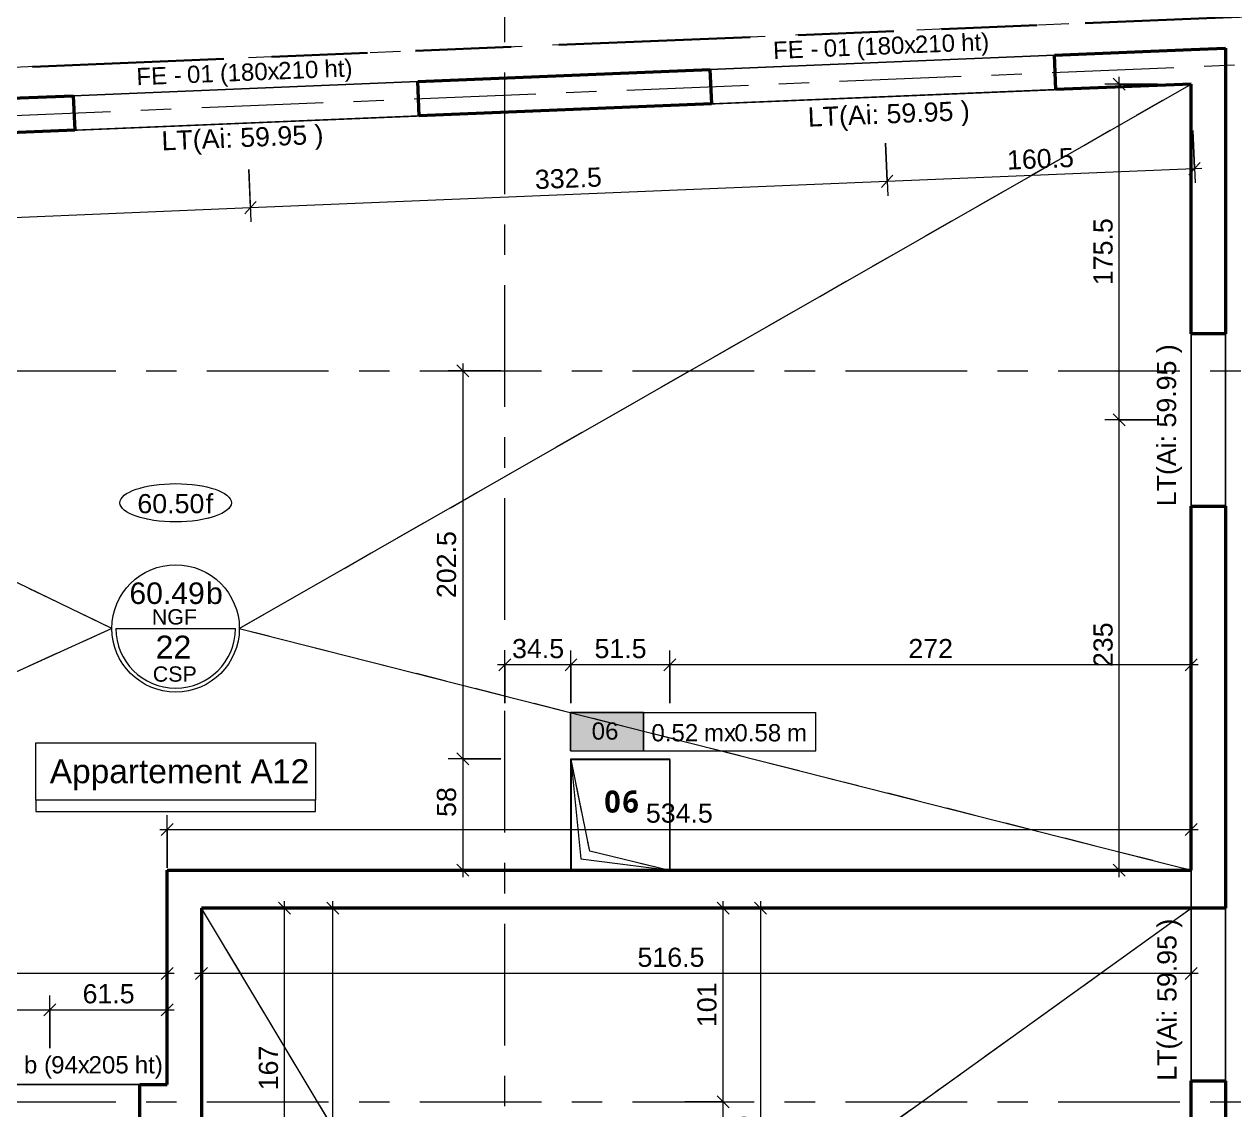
# Model space of a CAD drawing. Header units: metres. Extents: x 399 to 3028, y -427 to 863.
# Drawn here: x 419.37 to 425.69, y -388.79 to -383.12 of the extents above; entities that cross this region are included whole.
import ezdxf

# ---------------------------------------------------------------- set-up
doc = ezdxf.new("R2010")
doc.units = ezdxf.units.M
for name, pattern in [('Double tiret', [2.75, 1, -0.25, 0.5, -0.25, 0.5, -0.25]), ('Ligne de quadrillage', [1.11125, 0.635, -0.15875, 0.15875, -0.15875]), ('Tiret', [0.3175, 0.15875, -0.15875])]:
    doc.linetypes.add(name, pattern=pattern)
for name, color, linetype, lineweight in [('02-Gaines numerotées_Stylo_No__83', 7, 'Continuous', 18), ('A-ANNO-DIMS', 211, 'Continuous', 9), ('A-ANNO-DIMS-50', 211, 'Continuous', 9), ('A-DETL', 90, 'Continuous', 18), ('A-DETL-GENF', 92, 'Continuous', 18), ('A-DOOR-IDEN', 31, 'Continuous', 18), ('A-FLOR', 192, 'Continuous', 18), ('A-GENM', 13, 'Continuous', 18), ('A-GENM-IDEN', 13, 'Continuous', 18), ('A-GLAZ-IDEN', 152, 'Continuous', 18), ('A-WALL', 113, 'Continuous', 18), ('G-ANNO-DIMS', 111, 'Continuous', 9), ('G-ANNO-TEXT', 231, 'Continuous', 9), ('L-SITE', 91, 'Double tiret', 35), ('R_1 - Openings_dwg', 8, 'Continuous', 18), ('S-FLOR-SYMB', 171, 'Continuous', 9), ('S-GRID', 1, 'Continuous', 9)]:
    doc.layers.add(name, color=color, linetype=linetype, lineweight=lineweight)
doc.styles.add('Arial', font='arial.ttf', dxfattribs={"height": 0.1})
doc.styles.add('Arial_10', font='arial.ttf', dxfattribs={"height": 0.12})
doc.styles.add('Arial_11', font='arial.ttf', dxfattribs={"height": 0.125})
doc.styles.add('Arial_6', font='arial.ttf', dxfattribs={"height": 0.09})
doc.styles.add('Arial_8', font='arial.ttf', dxfattribs={"height": 0.0016})
doc.styles.add('Arial_9', font='arial.ttf', dxfattribs={"height": 0.1125})
doc.styles.add('Malgun Gothic Semilight_B', font='', dxfattribs={"height": 0.115})
doc.styles.get('Malgun Gothic Semilight_B').set_extended_font_data('Malgun Gothic Semilight', bold=True)
doc.dimstyles.new('AES-_COTATION_1_50', dxfattribs={"dimscale": 0.3048, "dimtxt": 0.102026, "dimasz": 0.205052, "dimexe": 0.246063, "dimexo": 0.0625, "dimgap": 0.016404, "dimtad": 1, "dimdec": 1, "dimlfac": 100, "dimrnd": 0.5, "dimdsep": 46, "dimtxsty": 'Arial', "dimblk1": 'OBLIQUE', "dimblk2": 'OBLIQUE', "dimsah": 1, "dimcen": 0.09, "dimdle": 0.123031, "dimazin": 0, "dimtfac": 1, "dimtdec": 4, "dimtix": 1, "dimtmove": 0, "dimatfit": 3, "dimfxl": 0.656168, "dimfxlon": 1, "dimtvp": 1, "dimtolj": 1, "dimtzin": 0, "dimarcsym": 2})
doc.dimstyles.new('AES-_COTATION_1_50_1', dxfattribs={"dimscale": 0.3048, "dimtxt": 0.102026, "dimasz": 0.205052, "dimexe": 0.246063, "dimexo": 0.0625, "dimgap": 0.016404, "dimtad": 1, "dimdec": 1, "dimlfac": 100, "dimrnd": 0.5, "dimdsep": 46, "dimtxsty": 'Arial', "dimblk1": 'OBLIQUE', "dimblk2": 'OBLIQUE', "dimsah": 1, "dimcen": 0.09, "dimdle": 0.123031, "dimazin": 0, "dimtfac": 1, "dimtdec": 4, "dimtix": 1, "dimtmove": 2, "dimatfit": 3, "dimfxl": 0.656168, "dimfxlon": 1, "dimtvp": 1, "dimtolj": 1, "dimtzin": 0, "dimarcsym": 2})
doc.dimstyles.new('AES-_COTATION_1_50_2', dxfattribs={"dimscale": 0.3048, "dimtxt": 0.102026, "dimasz": 0.205052, "dimexe": 0.246063, "dimexo": 0.0625, "dimgap": 0.016404, "dimtad": 1, "dimdec": 1, "dimlfac": 100, "dimrnd": 0.5, "dimdsep": 46, "dimtxsty": 'Arial', "dimblk1": 'OBLIQUE', "dimblk2": 'OBLIQUE', "dimsah": 1, "dimcen": 0.09, "dimdle": 0.123031, "dimazin": 0, "dimtfac": 1, "dimtdec": 4, "dimtix": 1, "dimtmove": 0, "dimatfit": 3, "dimfxl": 0.656168, "dimfxlon": 1, "dimtvp": 1, "dimtolj": 1, "dimtzin": 0, "dimarcsym": 2})
doc.dimstyles.new('AES-_COTATION_1_50_3', dxfattribs={"dimscale": 0.3048, "dimtxt": 0.102026, "dimasz": 0.205052, "dimexe": 0.246063, "dimexo": 0.0625, "dimgap": 0.016404, "dimtad": 1, "dimdec": 1, "dimlfac": 100, "dimrnd": 0.5, "dimdsep": 46, "dimtxsty": 'Arial', "dimblk1": 'OBLIQUE', "dimblk2": 'OBLIQUE', "dimsah": 1, "dimcen": 0.09, "dimdle": 0.123031, "dimazin": 0, "dimtfac": 1, "dimtdec": 4, "dimtix": 1, "dimtmove": 0, "dimatfit": 3, "dimfxl": 0.656168, "dimfxlon": 1, "dimtvp": 1, "dimtolj": 1, "dimtzin": 0, "dimarcsym": 2})

# ---------------------------------------------------------------- blocks, each defined once
blk = doc.blocks.new('VAU_Réservation_Rectangulaire1 - VAU_Réservation_Rectangulaire-1301286-AES_EXE_BET_TZ_R_1_COF_0100-Plan coffrage PH R_1 Diffusion')
at = {"layer": 'A-DETL-GENF'}
for p, q in [((-0.2579, 0.2899), (-0.2579, -0.2899)), ((-0.2579, 0.2899), (0.2579, 0.2899)), ((0.2579, 0.2899), (-0.2579, 0.2899)), ((-0.2579, 0.2899), (-0.2579, -0.2899)), ((-0.2063, 0.2319), (0.2579, 0.2899)), ((0.2579, 0.2899), (0.2579, -0.2899)), ((-0.2579, -0.2899), (-0.2063, 0.2319)), ((-0.2579, -0.2899), (0.2579, -0.2899))]:
    blk.add_line(p, q, dxfattribs=at)
blk = doc.blocks.new('Family - ___-883270-AES_EXE_BET_TZ_R_1_COF_0100-Plan coffrage PH R_1 Diffusion')
at = {"layer": 'A-DETL', "linetype": 'Tiret'}
blk.add_line((506.4718, -331.0937), (441.0484, -340.5755), dxfattribs=at)
at = {"layer": 'L-SITE'}
blk.add_line((506.4718, -331.0937), (441.0484, -340.5755), dxfattribs=at)
blk = doc.blocks.new('R_1 - Openings_dwg-817627-AES_EXE_BET_TZ_R_1_COF_0100-Plan coffrage PH R_1 Diffusion')
at = {"layer": '02-Gaines numerotées_Stylo_No__83', "flags": 128}
for points in [[(708.7851, -261.1664), (709.2888, -261.0615), (709.4071, -261.6293), (708.9034, -261.7342)], [(709.4064, -261.6295), (708.977, -261.6147), (708.7844, -261.1665), (708.9027, -261.7344)]]:
    blk.add_lwpolyline(points, close=True, dxfattribs=at)
at = {"layer": 'A-DETL', "linetype": 'Tiret', "flags": 128}
for points in [[(708.7851, -261.1664), (709.2888, -261.0615), (709.4071, -261.6293), (708.9034, -261.7342)], [(709.4064, -261.6295), (708.977, -261.6147), (708.7844, -261.1665), (708.9027, -261.7344)]]:
    blk.add_lwpolyline(points, close=True, dxfattribs=at)
at = {"layer": '02-Gaines numerotées_Stylo_No__83', "char_height": 0.115, "width": 0.104512, "attachment_point": 1, "rotation": 11.76477, "line_spacing_factor": 1.113779, "style": 'Malgun Gothic Semilight_B'}
for s, insert in [('\\fMalgun Gothic Semilight|b1|i0|c178|p34|;0', (708.9871, -261.2901)), ('\\fMalgun Gothic Semilight|b1|i0|c178|p34|;6', (709.0799, -261.2708))]:
    blk.add_mtext(s, dxfattribs=dict(at, insert=insert))
at = {"layer": 'A-DETL', "color": 7, "linetype": 'Tiret', "char_height": 0.115, "width": 0.104512, "attachment_point": 1, "rotation": 11.76477, "line_spacing_factor": 1.113779, "style": 'Malgun Gothic Semilight_B'}
for s, insert in [('\\fMalgun Gothic Semilight|b1|i0|c178|p34|;0', (708.9871, -261.2901)), ('\\fMalgun Gothic Semilight|b1|i0|c178|p34|;6', (709.0799, -261.2708))]:
    blk.add_mtext(s, dxfattribs=dict(at, insert=insert))
blk = doc.blocks.new('AES-Etiquette Dalle CSP brut vide - Dalle bidirectionnelle-1770828-AES_EXE_BET_TZ_R_1_COF_0100-Plan coffrage PH R_1 Diffusion')
at = {"layer": 'S-FLOR-SYMB'}
blk.add_line((-0.00624, 0), (0.00624, 0), dxfattribs=at)
blk.add_circle((0, 0), 0.00665, dxfattribs=at)
blk.add_arc((0, 0), 0.00624, 180, 360, dxfattribs=at)
at = {"layer": 'S-FLOR-SYMB', "char_height": 0.0016, "attachment_point": 1, "style": 'Arial_8'}
for s, insert, width in [('NGF', (-0.00249, 0.00201), 0.0058523), ('CSP', (-0.00239, -0.00396), 0.005692)]:
    blk.add_mtext(s, dxfattribs=dict(at, insert=insert, width=width))
blk = doc.blocks.new('DIMBLOCK10-AES_EXE_BET_TZ_R_1_COF_0100-Plan coffrage PH R_1 Diffusion')
at = {"layer": 'A-ANNO-DIMS-50', "transparency": 16777216}
for p, q in [((420.5439, -383.876), (420.5553, -384.1507)), ((420.5522, -384.0758), (420.5439, -383.876)), ((417.6038, -383.9973), (417.6152, -384.2721)), ((417.6121, -384.1972), (417.6038, -383.9973)), ((420.5522, -384.0758), (420.5821, -384.0433)), ((417.6121, -384.1972), (420.5522, -384.0758)), ((420.5522, -384.0758), (420.5223, -384.1083)), ((417.6121, -384.1972), (417.642, -384.1646)), ((417.6121, -384.1972), (417.5821, -384.2297))]:
    blk.add_line(p, q, dxfattribs=at)
at = {"layer": 'A-ANNO-DIMS-50', "color": 0, "transparency": 16777216, "insert": (418.9033, -384.0089), "char_height": 0.1, "width": 0.416266, "attachment_point": 1, "rotation": 2.36405, "line_spacing_factor": 0.941778, "style": 'Arial'}
blk.add_mtext('294.5', dxfattribs=at)
blk = doc.blocks.new('_Oblique')
at = {"color": 0, "linetype": 'ByBlock', "lineweight": -2}
blk.add_line((-0.5, -0.5), (0.5, 0.5), dxfattribs=at)
blk = doc.blocks.new('DIMBLOCK11-AES_EXE_BET_TZ_R_1_COF_0100-Plan coffrage PH R_1 Diffusion')
at = {"layer": 'A-ANNO-DIMS-50', "transparency": 16777216}
for p, q in [((423.8683, -383.7387), (423.8797, -384.0135)), ((423.8766, -383.9385), (423.8683, -383.7387)), ((420.5439, -383.876), (420.5553, -384.1507)), ((420.5522, -384.0758), (420.5439, -383.876)), ((423.8766, -383.9385), (423.9065, -383.906)), ((420.5522, -384.0758), (423.8766, -383.9385)), ((423.8766, -383.9385), (423.8466, -383.9711)), ((420.5522, -384.0758), (420.5821, -384.0433)), ((420.5522, -384.0758), (420.5223, -384.1083))]:
    blk.add_line(p, q, dxfattribs=at)
at = {"layer": 'A-ANNO-DIMS-50', "color": 0, "transparency": 16777216, "insert": (422.0355, -383.8796), "char_height": 0.1, "width": 0.416266, "attachment_point": 1, "rotation": 2.36405, "line_spacing_factor": 0.941778, "style": 'Arial'}
blk.add_mtext('332.5', dxfattribs=at)
blk = doc.blocks.new('DIMBLOCK12-AES_EXE_BET_TZ_R_1_COF_0100-Plan coffrage PH R_1 Diffusion')
at = {"layer": 'A-ANNO-DIMS-50', "transparency": 16777216}
for p, q in [((425.4737, -383.6724), (425.485, -383.9472)), ((425.4819, -383.8723), (425.4737, -383.6724)), ((423.8683, -383.7387), (423.8797, -384.0135)), ((423.8766, -383.9385), (423.8683, -383.7387)), ((425.4819, -383.8723), (425.5119, -383.8398)), ((423.8766, -383.9385), (425.5194, -383.8707)), ((423.8766, -383.9385), (423.9065, -383.906)), ((425.4819, -383.8723), (425.452, -383.9048)), ((423.8766, -383.9385), (423.8466, -383.9711))]:
    blk.add_line(p, q, dxfattribs=at)
at = {"layer": 'A-ANNO-DIMS-50', "color": 0, "transparency": 16777216, "insert": (424.5004, -383.7778), "char_height": 0.1, "width": 0.416266, "attachment_point": 1, "rotation": 2.36405, "line_spacing_factor": 0.941778, "style": 'Arial'}
blk.add_mtext('160.5', dxfattribs=at)
blk = doc.blocks.new('DIMBLOCK13-AES_EXE_BET_TZ_R_1_COF_0100-Plan coffrage PH R_1 Diffusion')
at = {"layer": 'A-ANNO-DIMS-50', "transparency": 16777216}
for p, q in [((425.2889, -385.1845), (425.0139, -385.1845)), ((425.0889, -385.1845), (425.0576, -385.1532)), ((425.0889, -387.5721), (425.0889, -385.1845)), ((425.0889, -385.1845), (425.1201, -385.2157)), ((425.0889, -385.1845), (425.2889, -385.1845)), ((425.0889, -387.5346), (425.0577, -387.5034)), ((424.8889, -387.5346), (425.1639, -387.5346)), ((425.0889, -387.5346), (424.8889, -387.5346)), ((425.0889, -387.5346), (425.1202, -387.5659))]:
    blk.add_line(p, q, dxfattribs=at)
at = {"layer": 'A-ANNO-DIMS-50', "color": 0, "transparency": 16777216, "insert": (424.9541, -386.4749), "char_height": 0.1, "width": 0.276883, "attachment_point": 1, "rotation": 90, "line_spacing_factor": 0.941778, "style": 'Arial'}
blk.add_mtext('235', dxfattribs=at)
blk = doc.blocks.new('DIMBLOCK14-AES_EXE_BET_TZ_R_1_COF_0100-Plan coffrage PH R_1 Diffusion')
at = {"layer": 'A-ANNO-DIMS-50', "transparency": 16777216}
for p, q in [((425.0888, -383.4305), (425.0576, -383.3993)), ((425.0889, -385.1845), (425.0888, -383.393)), ((425.2888, -383.4305), (425.0138, -383.4305)), ((425.0888, -383.4305), (425.1201, -383.4617)), ((425.0888, -383.4305), (425.2888, -383.4305)), ((425.2889, -385.1845), (425.0139, -385.1845)), ((425.0889, -385.1845), (425.0576, -385.1532)), ((425.0889, -385.1845), (425.1201, -385.2157)), ((425.0889, -385.1845), (425.2889, -385.1845))]:
    blk.add_line(p, q, dxfattribs=at)
at = {"layer": 'A-ANNO-DIMS-50', "color": 0, "transparency": 16777216, "insert": (424.954, -384.4809), "char_height": 0.1, "width": 0.416266, "attachment_point": 1, "rotation": 90, "line_spacing_factor": 0.941778, "style": 'Arial'}
blk.add_mtext('175.5', dxfattribs=at)
blk = doc.blocks.new('DIMBLOCK15-AES_EXE_BET_TZ_R_1_COF_0100-Plan coffrage PH R_1 Diffusion')
at = {"layer": 'A-ANNO-DIMS-50', "transparency": 16777216}
for p, q in [((423.215, -387.7346), (423.1837, -387.7034)), ((423.215, -387.6971), (423.215, -390.1731)), ((423.415, -387.7346), (423.14, -387.7346)), ((423.215, -387.7346), (423.2462, -387.7659)), ((423.215, -387.7346), (423.415, -387.7346)), ((423.215, -390.1356), (423.1838, -390.1043)), ((423.415, -390.1356), (423.14, -390.1356)), ((423.215, -390.1356), (423.2463, -390.1668)), ((423.215, -390.1356), (423.415, -390.1356))]:
    blk.add_line(p, q, dxfattribs=at)
at = {"layer": 'A-ANNO-DIMS-50', "color": 0, "transparency": 16777216, "insert": (423.0802, -389.0505), "char_height": 0.1, "width": 0.276883, "attachment_point": 1, "rotation": 90, "line_spacing_factor": 0.941778, "style": 'Arial'}
blk.add_mtext('240', dxfattribs=at)
blk = doc.blocks.new('DIMBLOCK16-AES_EXE_BET_TZ_R_1_COF_0100-Plan coffrage PH R_1 Diffusion')
at = {"layer": 'A-ANNO-DIMS-50', "transparency": 16777216}
for p, q in [((415.0648, -388.0656), (415.0648, -388.3406)), ((415.0648, -388.2656), (415.0648, -388.0656)), ((419.5043, -388.4655), (419.5043, -388.1905)), ((415.0273, -388.2656), (419.5043, -388.2655)), ((415.0648, -388.2656), (415.0335, -388.2968)), ((415.0648, -388.2656), (415.096, -388.2343)), ((419.5043, -388.2655), (419.4731, -388.2967)), ((419.5043, -388.2655), (419.5356, -388.2342)), ((419.5043, -388.2655), (419.5043, -388.4655))]:
    blk.add_line(p, q, dxfattribs=at)
at = {"layer": 'A-ANNO-DIMS-50', "color": 0, "transparency": 16777216, "insert": (417.1692, -388.1307), "char_height": 0.1, "width": 0.276883, "attachment_point": 1, "rotation": 0.00085, "line_spacing_factor": 0.941778, "style": 'Arial'}
blk.add_mtext('444', dxfattribs=at)
blk = doc.blocks.new('DIMBLOCK17-AES_EXE_BET_TZ_R_1_COF_0100-Plan coffrage PH R_1 Diffusion')
at = {"layer": 'A-ANNO-DIMS-50', "transparency": 16777216}
for p, q in [((420.1174, -388.0655), (420.1174, -388.3405)), ((420.1174, -388.2655), (420.1174, -388.0655)), ((419.5043, -388.4655), (419.5043, -388.1905)), ((419.5043, -388.2655), (419.4731, -388.2967)), ((419.5043, -388.2655), (419.5356, -388.2342)), ((419.5043, -388.2655), (420.1549, -388.2655)), ((419.5043, -388.2655), (419.5043, -388.4655)), ((420.1174, -388.2655), (420.0861, -388.2967)), ((420.1174, -388.2655), (420.1486, -388.2342))]:
    blk.add_line(p, q, dxfattribs=at)
at = {"layer": 'A-ANNO-DIMS-50', "color": 0, "transparency": 16777216, "insert": (419.6759, -388.1307), "char_height": 0.1, "width": 0.323972, "attachment_point": 1, "rotation": 0.00085, "line_spacing_factor": 0.941778, "style": 'Arial'}
blk.add_mtext('61.5', dxfattribs=at)
blk = doc.blocks.new('DIMBLOCK19-AES_EXE_BET_TZ_R_1_COF_0100-Plan coffrage PH R_1 Diffusion')
at = {"layer": 'A-ANNO-DIMS-50', "transparency": 16777216}
for p, q in [((420.7309, -387.7347), (420.6997, -387.7034)), ((420.7309, -389.4046), (420.7309, -387.6972)), ((420.5309, -387.7347), (420.8059, -387.7347)), ((420.7309, -387.7347), (420.5309, -387.7347)), ((420.7309, -387.7347), (420.7622, -387.7659)), ((420.5309, -389.4046), (420.8059, -389.4046)), ((420.7309, -389.4046), (420.5309, -389.4046)), ((420.7309, -389.4046), (420.6997, -389.3734)), ((420.7309, -389.4046), (420.7622, -389.4359))]:
    blk.add_line(p, q, dxfattribs=at)
at = {"layer": 'A-ANNO-DIMS-50', "color": 0, "transparency": 16777216, "insert": (420.5961, -388.685), "char_height": 0.1, "width": 0.276883, "attachment_point": 1, "rotation": 90, "line_spacing_factor": 0.941778, "style": 'Arial'}
blk.add_mtext('167', dxfattribs=at)
blk = doc.blocks.new('ETQ_SOL_Rectangulaire - RSV_Rect_HZ-1265007-AES_EXE_BET_TZ_R_1_COF_0100-Plan coffrage PH R_1 Diffusion')
at = {"layer": 'A-GENM-IDEN', "lineweight": 9}
blk.add_hatch(color=256, dxfattribs=at).paths.add_polyline_path([(0, -0.002), (-0.00765, -0.002), (-0.00765, 0.002), (0, 0.002)])
at = {"layer": 'A-GENM-IDEN'}
for p, q in [((-0.00765, -0.002), (-0.00765, 0.002)), ((-0.00765, 0.002), (0.01798, 0.002)), ((0, 0.002), (-0.00765, 0.002)), ((-0.00765, 0.002), (-0.00765, -0.002)), ((0, 0.002), (0, -0.002)), ((0, -0.002), (0, 0.002)), ((0.01798, -0.002), (0.01798, 0.002)), ((-0.00765, -0.002), (0.01798, -0.002)), ((-0.00765, -0.002), (0, -0.002))]:
    blk.add_line(p, q, dxfattribs=at)
blk = doc.blocks.new('DIMBLOCK615-AES_EXE_BET_TZ_R_1_COF_0100-Plan coffrage PH R_1 Diffusion')
at = {"layer": 'A-ANNO-DIMS-50', "transparency": 16777216}
for p, q in [((423.0206, -388.7446), (422.9894, -388.7133)), ((422.8206, -388.7446), (423.0956, -388.7446)), ((423.0206, -388.7446), (422.8206, -388.7446)), ((423.0206, -389.5239), (423.0206, -388.7446)), ((423.0206, -388.7446), (423.0519, -388.7758)), ((422.8206, -389.4864), (423.0956, -389.4864)), ((423.0206, -389.4864), (422.8206, -389.4864)), ((423.0206, -389.4864), (422.9894, -389.4552)), ((423.0206, -389.4864), (423.0519, -389.5177))]:
    blk.add_line(p, q, dxfattribs=at)
at = {"layer": 'A-ANNO-DIMS-50', "color": 0, "transparency": 16777216, "insert": (422.8858, -389.1924), "char_height": 0.1, "width": 0.184588, "attachment_point": 1, "rotation": 90, "line_spacing_factor": 0.941778, "style": 'Arial'}
blk.add_mtext('74', dxfattribs=at)
blk = doc.blocks.new('DIMBLOCK616-AES_EXE_BET_TZ_R_1_COF_0100-Plan coffrage PH R_1 Diffusion')
at = {"layer": 'A-ANNO-DIMS-50', "transparency": 16777216}
for p, q in [((423.0206, -387.7346), (422.9894, -387.7034)), ((423.0206, -388.7446), (423.0206, -387.6971)), ((422.8206, -387.7346), (423.0956, -387.7346)), ((423.0206, -387.7346), (422.8206, -387.7346)), ((423.0206, -387.7346), (423.0519, -387.7659)), ((423.0206, -388.7446), (422.9894, -388.7133)), ((422.8206, -388.7446), (423.0956, -388.7446)), ((423.0206, -388.7446), (422.8206, -388.7446)), ((423.0206, -388.7446), (423.0519, -388.7758))]:
    blk.add_line(p, q, dxfattribs=at)
at = {"layer": 'A-ANNO-DIMS-50', "color": 0, "transparency": 16777216, "insert": (422.8858, -388.355), "char_height": 0.1, "width": 0.276883, "attachment_point": 1, "rotation": 90, "line_spacing_factor": 0.941778, "style": 'Arial'}
blk.add_mtext('101', dxfattribs=at)
blk = doc.blocks.new('DIMBLOCK630-AES_EXE_BET_TZ_R_1_COF_0100-Plan coffrage PH R_1 Diffusion')
at = {"layer": 'A-ANNO-DIMS-50', "transparency": 16777216}
for p, q in [((420.2974, -388.2751), (420.2974, -388.0001)), ((425.4638, -388.2751), (425.4638, -388.0001)), ((425.5013, -388.0751), (420.2599, -388.0751)), ((420.2974, -388.0751), (420.2661, -388.1064)), ((420.2974, -388.0751), (420.3286, -388.0439)), ((420.2974, -388.0751), (420.2974, -388.2751)), ((425.4638, -388.0751), (425.4326, -388.1064)), ((425.4638, -388.0751), (425.4951, -388.0439)), ((425.4638, -388.0751), (425.4638, -388.2751))]:
    blk.add_line(p, q, dxfattribs=at)
at = {"layer": 'A-ANNO-DIMS-50', "color": 0, "transparency": 16777216, "insert": (422.5733, -387.9402), "char_height": 0.1, "width": 0.416266, "attachment_point": 1, "line_spacing_factor": 0.941778, "style": 'Arial'}
blk.add_mtext('516.5', dxfattribs=at)
blk = doc.blocks.new('DIMBLOCK631-AES_EXE_BET_TZ_R_1_COF_0100-Plan coffrage PH R_1 Diffusion')
at = {"layer": 'A-ANNO-DIMS-50', "transparency": 16777216}
for p, q in [((420.982, -387.7347), (420.9508, -387.7034)), ((420.982, -390.3551), (420.982, -387.6972)), ((420.782, -387.7347), (421.057, -387.7347)), ((420.982, -387.7347), (420.782, -387.7347)), ((420.982, -387.7347), (421.0133, -387.7659)), ((420.982, -390.3176), (420.9508, -390.2863)), ((420.782, -390.3176), (421.057, -390.3176)), ((420.982, -390.3176), (420.782, -390.3176)), ((420.982, -390.3176), (421.0133, -390.3488))]:
    blk.add_line(p, q, dxfattribs=at)
at = {"layer": 'A-ANNO-DIMS-50', "color": 0, "transparency": 16777216, "insert": (420.8472, -389.1996), "char_height": 0.1, "width": 0.416266, "attachment_point": 1, "rotation": 90, "line_spacing_factor": 0.941778, "style": 'Arial'}
blk.add_mtext('258.5', dxfattribs=at)
blk = doc.blocks.new('DIMBLOCK675-AES_EXE_BET_TZ_R_1_COF_0100-Plan coffrage PH R_1 Diffusion')
at = {"layer": 'A-ANNO-DIMS-50', "transparency": 16777216}
for p, q in [((414.86, -388.2751), (414.86, -388.0001)), ((420.1174, -388.275), (420.1174, -388)), ((420.1549, -388.075), (414.8225, -388.0751)), ((414.86, -388.0751), (414.8288, -388.1063)), ((414.86, -388.0751), (414.8913, -388.0438)), ((414.86, -388.0751), (414.86, -388.2751)), ((420.1174, -388.075), (420.0861, -388.1063)), ((420.1174, -388.075), (420.1486, -388.0438)), ((420.1174, -388.075), (420.1174, -388.275))]:
    blk.add_line(p, q, dxfattribs=at)
at = {"layer": 'A-ANNO-DIMS-50', "color": 0, "transparency": 16777216, "insert": (417.3153, -387.9402), "char_height": 0.1, "width": 0.416266, "attachment_point": 1, "rotation": 0.00085, "line_spacing_factor": 0.941778, "style": 'Arial'}
blk.add_mtext('525.5', dxfattribs=at)
blk = doc.blocks.new('DIMBLOCK682-AES_EXE_BET_TZ_R_1_COF_0100-Plan coffrage PH R_1 Diffusion')
at = {"layer": 'A-ANNO-DIMS-50', "transparency": 16777216}
for p, q in [((422.7419, -386.6632), (422.7419, -386.3882)), ((425.4638, -386.6632), (425.4638, -386.3882)), ((422.7419, -386.4632), (422.7732, -386.432)), ((425.4638, -386.4632), (425.4951, -386.432)), ((422.7419, -386.4632), (422.7107, -386.4945)), ((425.5013, -386.4632), (422.7419, -386.4632)), ((422.7419, -386.4632), (422.7419, -386.6632)), ((425.4638, -386.4632), (425.4326, -386.4945)), ((425.4638, -386.4632), (425.4638, -386.6632))]:
    blk.add_line(p, q, dxfattribs=at)
at = {"layer": 'A-ANNO-DIMS-50', "color": 0, "transparency": 16777216, "insert": (423.9875, -386.3284), "char_height": 0.1, "width": 0.276883, "attachment_point": 1, "line_spacing_factor": 0.941778, "style": 'Arial'}
blk.add_mtext('272', dxfattribs=at)
blk = doc.blocks.new('DIMBLOCK683-AES_EXE_BET_TZ_R_1_COF_0100-Plan coffrage PH R_1 Diffusion')
at = {"layer": 'A-ANNO-DIMS-50', "transparency": 16777216}
for p, q in [((422.2261, -386.6632), (422.2261, -386.3882)), ((422.7419, -386.6632), (422.7419, -386.3882)), ((422.2261, -386.4632), (422.2574, -386.432)), ((422.7419, -386.4632), (422.7732, -386.432)), ((422.2261, -386.4632), (422.1949, -386.4945)), ((422.7419, -386.4632), (422.2261, -386.4632)), ((422.2261, -386.4632), (422.2261, -386.6632)), ((422.7419, -386.4632), (422.7107, -386.4945)), ((422.7419, -386.4632), (422.7419, -386.6632))]:
    blk.add_line(p, q, dxfattribs=at)
at = {"layer": 'A-ANNO-DIMS-50', "color": 0, "transparency": 16777216, "insert": (422.349, -386.3284), "char_height": 0.1, "width": 0.323972, "attachment_point": 1, "line_spacing_factor": 0.941778, "style": 'Arial'}
blk.add_mtext('51.5', dxfattribs=at)
blk = doc.blocks.new('DIMBLOCK684-AES_EXE_BET_TZ_R_1_COF_0100-Plan coffrage PH R_1 Diffusion')
at = {"layer": 'A-ANNO-DIMS-50', "transparency": 16777216}
for p, q in [((421.8806, -386.6632), (421.8806, -386.3882)), ((422.2261, -386.6632), (422.2261, -386.3882)), ((421.8806, -386.4632), (421.9118, -386.432)), ((422.2261, -386.4632), (422.2574, -386.432)), ((422.2261, -386.4632), (421.8431, -386.4632)), ((421.8806, -386.4632), (421.8493, -386.4945)), ((421.8806, -386.4632), (421.8806, -386.6632)), ((422.2261, -386.4632), (422.1949, -386.4945)), ((422.2261, -386.4632), (422.2261, -386.6632))]:
    blk.add_line(p, q, dxfattribs=at)
at = {"layer": 'A-ANNO-DIMS-50', "color": 0, "transparency": 16777216, "insert": (421.9183, -386.3284), "char_height": 0.1, "width": 0.323972, "attachment_point": 1, "line_spacing_factor": 0.941778, "style": 'Arial'}
blk.add_mtext('34.5', dxfattribs=at)
blk = doc.blocks.new('DIMBLOCK685-AES_EXE_BET_TZ_R_1_COF_0100-Plan coffrage PH R_1 Diffusion')
at = {"layer": 'A-ANNO-DIMS-50', "transparency": 16777216}
for p, q in [((425.4638, -387.1223), (425.4638, -387.3973)), ((425.4638, -387.3223), (425.4638, -387.1223)), ((420.1174, -387.5224), (420.1174, -387.2474)), ((420.0799, -387.3224), (425.5013, -387.3223)), ((420.1174, -387.3224), (420.0861, -387.3536)), ((420.1174, -387.3224), (420.1486, -387.2911)), ((420.1174, -387.3224), (420.1174, -387.5224)), ((425.4638, -387.3223), (425.4326, -387.3536)), ((425.4638, -387.3223), (425.4951, -387.2911))]:
    blk.add_line(p, q, dxfattribs=at)
at = {"layer": 'A-ANNO-DIMS-50', "color": 0, "transparency": 16777216, "insert": (422.6171, -387.1875), "char_height": 0.1, "width": 0.416266, "attachment_point": 1, "rotation": 0.00085, "line_spacing_factor": 0.941778, "style": 'Arial'}
blk.add_mtext('534.5', dxfattribs=at)
blk = doc.blocks.new('DIMBLOCK686-AES_EXE_BET_TZ_R_1_COF_0100-Plan coffrage PH R_1 Diffusion')
at = {"layer": 'A-ANNO-DIMS-50', "transparency": 16777216}
for p, q in [((421.8606, -384.928), (421.5856, -384.928)), ((421.6606, -384.928), (421.6294, -384.8967)), ((421.6606, -384.8905), (421.6606, -386.9548)), ((421.6606, -384.928), (421.6919, -384.9592)), ((421.6606, -384.928), (421.8606, -384.928)), ((421.8606, -386.9548), (421.5856, -386.9548)), ((421.6606, -386.9548), (421.6294, -386.9236)), ((421.6606, -386.9548), (421.6919, -386.9861)), ((421.6606, -386.9548), (421.8606, -386.9548))]:
    blk.add_line(p, q, dxfattribs=at)
at = {"layer": 'A-ANNO-DIMS-50', "color": 0, "transparency": 16777216, "insert": (421.5258, -386.1148), "char_height": 0.1, "width": 0.416266, "attachment_point": 1, "rotation": 90, "line_spacing_factor": 0.941778, "style": 'Arial'}
blk.add_mtext('202.5', dxfattribs=at)
blk = doc.blocks.new('DIMBLOCK687-AES_EXE_BET_TZ_R_1_COF_0100-Plan coffrage PH R_1 Diffusion')
at = {"layer": 'A-ANNO-DIMS-50', "transparency": 16777216}
for p, q in [((421.8606, -386.9548), (421.5856, -386.9548)), ((421.6606, -386.9548), (421.6294, -386.9236)), ((421.6606, -386.9548), (421.6606, -387.5722)), ((421.6606, -386.9548), (421.6919, -386.9861)), ((421.6606, -386.9548), (421.8606, -386.9548)), ((421.6606, -387.5347), (421.6294, -387.5034)), ((421.8606, -387.5347), (421.5856, -387.5347)), ((421.6606, -387.5347), (421.6919, -387.5659)), ((421.6606, -387.5347), (421.8606, -387.5347))]:
    blk.add_line(p, q, dxfattribs=at)
at = {"layer": 'A-ANNO-DIMS-50', "color": 0, "transparency": 16777216, "insert": (421.5258, -387.2573), "char_height": 0.1, "width": 0.184588, "attachment_point": 1, "rotation": 90, "line_spacing_factor": 0.941778, "style": 'Arial'}
blk.add_mtext('58', dxfattribs=at)

msp = doc.modelspace()

# ---------------------------------------------------------------- linework, layer by layer
at = {"layer": 'A-DETL', "color": 51}
for p, q in [((420.4939, -386.2733), (425.4637, -383.4305)), ((419.828, -386.2733), (414.8634, -383.8681)), ((419.828, -386.2733), (415.0648, -388.442)), ((420.4939, -386.2733), (425.4638, -387.5346)), ((421.6498, -389.9896), (420.2973, -387.7346)), ((422.3253, -389.9896), (425.4636, -387.7347))]:
    msp.add_line(p, q, dxfattribs=at)
at = {"layer": 'A-DETL', "linetype": 'Tiret'}
for p, q in [((420.4939, -386.2733), (425.4637, -383.4305)), ((419.828, -386.2733), (414.8634, -383.8681)), ((419.828, -386.2733), (414.8601, -388.5352)), ((420.4939, -386.2733), (425.4638, -387.5346)), ((421.6498, -389.9896), (420.2973, -387.7346)), ((422.3253, -389.9896), (425.4636, -387.7347))]:
    msp.add_line(p, q, dxfattribs=at)
at = {"layer": 'A-DETL'}
for p, q in [((419.4319, -386.8697), (420.8919, -386.8697)), ((419.4319, -387.1697), (419.4319, -386.8697)), ((420.8919, -386.8697), (420.8919, -387.1697)), ((420.8919, -387.1697), (419.4319, -387.1697)), ((419.4319, -387.1697), (419.4319, -387.2297)), ((420.8919, -387.1697), (419.4319, -387.1697)), ((420.8919, -387.2297), (420.8919, -387.1697)), ((419.4319, -387.2297), (420.8919, -387.2297))]:
    msp.add_line(p, q, dxfattribs=at)
at = {"layer": 'A-DETL', "color": 51}
msp.add_ellipse((420.1619, -385.6171), major_axis=(0.2909, 0), ratio=0.343791, dxfattribs=at)
at = {"layer": 'A-DETL', "linetype": 'Tiret'}
msp.add_ellipse((420.1619, -385.6171), major_axis=(0.2909, 0), ratio=0.343791, dxfattribs=at)
at = {"layer": 'A-DETL-GENF', "linetype": 'Tiret'}
for p, q in [((420.8919, -387.1697), (419.4319, -387.1697)), ((419.4319, -387.1697), (419.4319, -387.2297)), ((420.8919, -387.2297), (420.8919, -387.1697)), ((419.4319, -387.2297), (420.8919, -387.2297))]:
    msp.add_line(p, q, dxfattribs=at)
at = {"layer": 'A-FLOR', "color": 31, "lineweight": 25}
for p, q in [((414.86, -383.8683), (425.4638, -383.4305)), ((425.4638, -383.4305), (425.4638, -387.7346)), ((425.4638, -387.7346), (425.4638, -390.1356))]:
    msp.add_line(p, q, dxfattribs=at)
at = {"layer": 'A-WALL', "color": 3, "lineweight": 25}
for p, q in [((424.7501, -383.2798), (422.9517, -383.354)), ((421.4258, -383.417), (419.6273, -383.4913)), ((422.9591, -383.5339), (424.7576, -383.4596)), ((419.6347, -383.6711), (421.4332, -383.5969)), ((425.4638, -384.7345), (425.4638, -385.6345)), ((425.6438, -385.6345), (425.6438, -384.7345)), ((425.4638, -387.7346), (425.4638, -388.6346)), ((425.6438, -388.6346), (425.6438, -387.7346)), ((419.9743, -388.655), (419.0343, -388.655))]:
    msp.add_line(p, q, dxfattribs=at)
at = {"layer": 'A-WALL', "color": 2, "lineweight": 50}
for p, q in [((424.7501, -383.2798), (425.4638, -383.2503)), ((424.7576, -383.4596), (424.7501, -383.2798)), ((425.4638, -383.2503), (425.6438, -383.2429)), ((425.6438, -383.2429), (425.6438, -384.7345)), ((421.4258, -383.417), (422.9517, -383.354)), ((422.9517, -383.354), (422.9591, -383.5339)), ((421.4332, -383.5969), (421.4258, -383.417)), ((425.4638, -383.4305), (424.7576, -383.4596)), ((425.4638, -384.7345), (425.4638, -383.4305)), ((418.036, -383.557), (419.6273, -383.4913)), ((419.6273, -383.4913), (419.6347, -383.6711)), ((422.9591, -383.5339), (421.4332, -383.5969)), ((419.6347, -383.6711), (418.0435, -383.7368)), ((425.6438, -384.7345), (425.4638, -384.7345)), ((425.4638, -387.5346), (425.4638, -385.6345)), ((425.4638, -385.6345), (425.6438, -385.6345)), ((425.6438, -385.6345), (425.6438, -387.7346)), ((420.1174, -388.655), (420.1174, -387.5347)), ((420.1174, -387.5347), (420.2974, -387.5347)), ((420.2974, -387.5347), (425.4638, -387.5346)), ((425.4638, -387.7346), (420.2974, -387.7347)), ((420.2974, -387.7347), (420.2974, -388.9346)), ((425.6438, -387.7346), (425.4638, -387.7346)), ((419.9744, -388.835), (419.9743, -388.655)), ((419.9743, -388.655), (420.1174, -388.655)), ((425.4638, -390.1356), (425.4638, -388.6346)), ((425.4638, -388.6346), (425.6438, -388.6346)), ((425.6438, -388.6346), (425.6438, -390.1356))]:
    msp.add_line(p, q, dxfattribs=at)
at = {"layer": 'S-GRID', "linetype": 'Ligne de quadrillage'}
for p, q in [((421.8811, -424.0102), (421.8805, -380.1748)), ((402.5329, -384.2872), (470.4951, -381.4814)), ((402.5455, -384.928), (470.4951, -384.928)), ((402.5455, -388.7449), (470.4951, -388.7439))]:
    msp.add_line(p, q, dxfattribs=at)

# ---------------------------------------------------------------- block references
at = {"layer": 'A-GENM', "extrusion": (0, 0, -1), "rotation": 179.9991493376243}
msp.add_blockref('VAU_Réservation_Rectangulaire1 - VAU_Réservation_Rectangulaire-1301286-AES_EXE_BET_TZ_R_1_COF_0100-Plan coffrage PH R_1 Diffusion', (-422.484, -387.2447), dxfattribs=at)
at = {"layer": 'A-GENM-IDEN', "xscale": 49.99999999999996, "yscale": 49.99999999999996, "zscale": 49.99999999999996}
msp.add_blockref('ETQ_SOL_Rectangulaire - RSV_Rect_HZ-1265007-AES_EXE_BET_TZ_R_1_COF_0100-Plan coffrage PH R_1 Diffusion', (422.6053, -386.8117), dxfattribs=at)
at = {"layer": 'L-SITE', "linetype": 'Tiret', "lineweight": 18, "rotation": 354.117617010805}
msp.add_blockref('Family - ___-883270-AES_EXE_BET_TZ_R_1_COF_0100-Plan coffrage PH R_1 Diffusion', (0, 0), dxfattribs=at)
at = {"layer": 'R_1 - Openings_dwg', "color": 92, "linetype": 'Tiret', "rotation": 348.2360846844102}
msp.add_blockref('R_1 - Openings_dwg-817627-AES_EXE_BET_TZ_R_1_COF_0100-Plan coffrage PH R_1 Diffusion', (-218.4239, 13.2301), dxfattribs=at)
at = {"layer": 'S-FLOR-SYMB', "xscale": 49.99999999999996, "yscale": 49.99999999999996, "zscale": 49.99999999999996}
msp.add_blockref('AES-Etiquette Dalle CSP brut vide - Dalle bidirectionnelle-1770828-AES_EXE_BET_TZ_R_1_COF_0100-Plan coffrage PH R_1 Diffusion', (420.1619, -386.2733), dxfattribs=at)

# ---------------------------------------------------------------- texts
at = {"layer": 'A-DOOR-IDEN', "lineweight": 9, "char_height": 0.09, "attachment_point": 1, "style": 'Arial_6'}
for s, insert, width in [('b (', (419.3697, -388.5066), 0.172363), ('94', (419.5119, -388.5066), 0.168354), ('\\fArial|b0|i0|c178|p34|;x', (419.6508, -388.5066), 0.068143), ('205 ', (419.7071, -388.5066), 0.292616), ('ht)', (419.9485, -388.5066), 0.172363)]:
    msp.add_mtext(s, dxfattribs=dict(at, insert=insert, width=width))
at = {"layer": 'A-GENM-IDEN', "lineweight": 9, "char_height": 0.09, "attachment_point": 1, "style": 'Arial_6'}
for s, insert, width in [('06', (422.3341, -386.7638), 0.168354), ('0.52 ', (422.6458, -386.7729), 0.3327), ('0.58 ', (423.0791, -386.7729), 0.3327), ('mx', (422.9204, -386.7729), 0.192405), ('\\fArial|b0|i0|c178|p34|;m', (423.3536, -386.7729), 0.124262)]:
    msp.add_mtext(s, dxfattribs=dict(at, insert=insert, width=width))
at = {"layer": 'A-GLAZ-IDEN', "lineweight": 9, "char_height": 0.09, "attachment_point": 1, "rotation": 2.36405, "style": 'Arial_6'}
for s, insert, width in [('210 ', (424.0195, -383.1793), 0.292616), ('ht)', (424.2608, -383.1694), 0.172363), ('FE - ', (423.2793, -383.2099), 0.320675), ('01 ', (423.5437, -383.199), 0.208439), ('\\fArial|b0|i0|c178|p34|;(', (423.7155, -383.1919), 0.048101), ('180', (423.7552, -383.1902), 0.252532), ('\\fArial|b0|i0|c178|p34|;x', (423.9634, -383.1816), 0.068143), ('ht)', (420.9364, -383.3066), 0.172363), ('FE - ', (419.955, -383.3471), 0.320675), ('01 ', (420.2193, -383.3362), 0.208439), ('\\fArial|b0|i0|c178|p34|;(', (420.3911, -383.3291), 0.048101), ('180', (420.4308, -383.3275), 0.252532), ('\\fArial|b0|i0|c178|p34|;x', (420.639, -383.3189), 0.068143), ('210 ', (420.6952, -383.3166), 0.292616)]:
    msp.add_mtext(s, dxfattribs=dict(at, insert=insert, width=width))
at = {"layer": 'G-ANNO-DIMS', "char_height": 0.1, "width": 1.011239, "attachment_point": 1, "line_spacing_factor": 0.941778, "style": 'Arial'}
for insert, rotation in [((423.4604, -383.5534), 2.36405), ((420.0858, -383.6774), 2.36405), ((425.2856, -385.6355), 90), ((425.2878, -388.635), 90)]:
    msp.add_mtext('LT(Ai: 59.95 )', dxfattribs=dict(at, insert=insert, rotation=rotation))
at = {"layer": 'G-ANNO-TEXT', "color": 41, "char_height": 0.1, "attachment_point": 1, "style": 'Arial'}
for s, insert, width in [('60.50', (419.9621, -385.5716), 0.432911), ('\\fArial|b0|i0|c178|p34|;f', (420.3192, -385.5716), 0.05211)]:
    msp.add_mtext(s, dxfattribs=dict(at, insert=insert, width=width))
at = {"layer": 'G-ANNO-TEXT', "color": 7, "char_height": 0.125, "attachment_point": 1, "style": 'Arial_11'}
for s, insert, width in [('Appartement A', (419.5046, -386.9564), 1.406962), ('12', (420.6654, -386.9564), 0.232489)]:
    msp.add_mtext(s, dxfattribs=dict(at, insert=insert, width=width))
at = {"layer": 'S-FLOR-SYMB', "attachment_point": 1}
for s, insert, char_height, width, style in [('60.49', (419.9206, -386.0331), 0.1125, 0.485021, 'Arial_9'), ('\\fArial|b0|i0|c178|p34|;b', (420.3208, -386.0331), 0.1125, 0.108228, 'Arial_9'), ('22', (420.0572, -386.3108), 0.12, 0.224472, 'Arial_10')]:
    msp.add_mtext(s, dxfattribs=dict(at, insert=insert, char_height=char_height, width=width, style=style))

# ---------------------------------------------------------------- dimensions: what is measured, and where the dimension line sits
at = {"layer": 'A-ANNO-DIMS'}
for base, p1, p2, angle, dimstyle, override, picture, middle in [((425.0888, -383.4305), (425.2889, -385.1845), (425.2888, -383.4305), 270.00085, 'AES-_COTATION_1_50', {"dimpost": '<>', "dimfxl": 1.753995}, 'DIMBLOCK14-AES_EXE_BET_TZ_R_1_COF_0100-Plan coffrage PH R_1 Diffusion', (425.1449, -384.3075)), ((425.4819, -383.8723), (423.8683, -383.7387), (425.4737, -383.6724), 2.36405, 'AES-_COTATION_1_50', {"dimpost": '<>', "dimfxl": 1.606744}, 'DIMBLOCK12-AES_EXE_BET_TZ_R_1_COF_0100-Plan coffrage PH R_1 Diffusion', (424.6769, -383.8494)), ((423.8766, -383.9385), (420.5439, -383.876), (423.8683, -383.7387), 2.36405, 'AES-_COTATION_1_50', {"dimpost": '<>', "dimfxl": 3.327207}, 'DIMBLOCK11-AES_EXE_BET_TZ_R_1_COF_0100-Plan coffrage PH R_1 Diffusion', (422.2121, -383.9511)), ((420.5522, -384.0758), (417.6038, -383.9973), (420.5439, -383.876), 2.36405, 'AES-_COTATION_1_50', {"dimpost": '<>', "dimfxl": 2.942618}, 'DIMBLOCK10-AES_EXE_BET_TZ_R_1_COF_0100-Plan coffrage PH R_1 Diffusion', (419.0798, -384.0805)), ((421.6606, -386.9548), (421.8606, -384.928), (421.8606, -386.9548), 90, 'AES-_COTATION_1_50_3', {"dimpost": '<>', "dimfxl": 2.026892}, 'DIMBLOCK686-AES_EXE_BET_TZ_R_1_COF_0100-Plan coffrage PH R_1 Diffusion', (421.6046, -385.9414)), ((425.0889, -385.1845), (424.8889, -387.5346), (425.2889, -385.1845), 270.00085, 'AES-_COTATION_1_50', {"dimpost": '<>', "dimfxl": 2.383917}, 'DIMBLOCK13-AES_EXE_BET_TZ_R_1_COF_0100-Plan coffrage PH R_1 Diffusion', (425.145, -386.3596)), ((422.2261, -386.4632), (422.7419, -386.6632), (422.2261, -386.6632), 0, 'AES-_COTATION_1_50_3', {"dimpost": '<>', "dimfxl": 0.515832}, 'DIMBLOCK683-AES_EXE_BET_TZ_R_1_COF_0100-Plan coffrage PH R_1 Diffusion', (422.484, -386.4072)), ((422.7419, -386.4632), (425.4638, -386.6632), (422.7419, -386.6632), 0, 'AES-_COTATION_1_50_3', {"dimpost": '<>', "dimfxl": 2.721859}, 'DIMBLOCK682-AES_EXE_BET_TZ_R_1_COF_0100-Plan coffrage PH R_1 Diffusion', (424.1029, -386.408)), ((425.4638, -387.3223), (420.1174, -387.5224), (425.4638, -387.1223), 0.00085, 'AES-_COTATION_1_50_3', {"dimpost": '<>', "dimfxl": 5.361373}, 'DIMBLOCK685-AES_EXE_BET_TZ_R_1_COF_0100-Plan coffrage PH R_1 Diffusion', (422.7906, -387.2662)), ((420.7309, -387.7347), (420.5309, -389.4046), (420.5309, -387.7347), 90, 'AES-_COTATION_1_50', {"dimpost": '<>', "dimfxl": 1.669953}, 'DIMBLOCK19-AES_EXE_BET_TZ_R_1_COF_0100-Plan coffrage PH R_1 Diffusion', (420.6749, -388.5697)), ((420.982, -387.7347), (420.782, -390.3176), (420.782, -387.7347), 90, 'AES-_COTATION_1_50_2', {"dimpost": '<>', "dimfxl": 2.582911}, 'DIMBLOCK631-AES_EXE_BET_TZ_R_1_COF_0100-Plan coffrage PH R_1 Diffusion', (420.926, -389.0261)), ((423.0206, -387.7346), (422.8206, -388.7446), (422.8206, -387.7346), 90, 'AES-_COTATION_1_50_2', {"dimpost": '<>', "dimfxl": 1.009927}, 'DIMBLOCK616-AES_EXE_BET_TZ_R_1_COF_0100-Plan coffrage PH R_1 Diffusion', (422.9645, -388.2396)), ((423.215, -390.1356), (423.415, -387.7346), (423.415, -390.1356), 270.00085, 'AES-_COTATION_1_50', {"dimpost": '<>', "dimfxl": 2.400938}, 'DIMBLOCK15-AES_EXE_BET_TZ_R_1_COF_0100-Plan coffrage PH R_1 Diffusion', (423.2711, -388.9351)), ((414.86, -388.0751), (420.1174, -388.275), (414.86, -388.2751), 0.00085, 'AES-_COTATION_1_50_2', {"dimpost": '<>', "dimfxl": 5.25735}, 'DIMBLOCK675-AES_EXE_BET_TZ_R_1_COF_0100-Plan coffrage PH R_1 Diffusion', (417.4887, -388.019)), ((419.50434, -388.26549), (415.06475, -388.06556), (419.50435, -388.46549), 0.00085, 'AES-_COTATION_1_50', {"dimpost": '<>', "dimfxl": 4.457571}, 'DIMBLOCK16-AES_EXE_BET_TZ_R_1_COF_0100-Plan coffrage PH R_1 Diffusion', (417.28455, -388.21052)), ((420.1174, -388.2655), (419.5043, -388.4655), (420.1174, -388.0655), 0.00085, 'AES-_COTATION_1_50', {"dimpost": '<>', "dimfxl": 0.732001}, 'DIMBLOCK17-AES_EXE_BET_TZ_R_1_COF_0100-Plan coffrage PH R_1 Diffusion', (419.8109, -388.2094)), ((423.0206, -388.7446), (422.8206, -389.4864), (422.8206, -388.7446), 90, 'AES-_COTATION_1_50_2', {"dimpost": '<>', "dimfxl": 0.741828}, 'DIMBLOCK615-AES_EXE_BET_TZ_R_1_COF_0100-Plan coffrage PH R_1 Diffusion', (422.9656, -389.1155))]:
    dim = msp.add_linear_dim(base=base, p1=p1, p2=p2, angle=angle, dimstyle=dimstyle, override=override, dxfattribs=at)
    dim.commit()
    dim.dimension.update_dxf_attribs({"geometry": picture, "text_midpoint": middle})
dim = msp.add_linear_dim(base=(421.88055, -386.46322), p1=(422.22612, -386.66322), p2=(421.88055, -386.66322), dimstyle='AES-_COTATION_1_50_3', override={"dimpost": '<>', "dimfxl": 0.345566}, dxfattribs=at)
dim.commit()
dim.dimension.update_dxf_attribs({"geometry": 'DIMBLOCK684-AES_EXE_BET_TZ_R_1_COF_0100-Plan coffrage PH R_1 Diffusion', "text_midpoint": (422.05333, -386.40713)})
for base, p1, p2, angle, override, picture, middle, turn in [((421.6606, -387.5347), (421.8606, -386.9548), (421.8606, -387.5347), 90, {"dimpost": '<>', "dimfxl": 0.579822}, 'DIMBLOCK687-AES_EXE_BET_TZ_R_1_COF_0100-Plan coffrage PH R_1 Diffusion', (421.5925, -387.165), 90), ((420.2974, -388.0751), (425.4638, -388.2751), (420.2974, -388.2751), 0, {"dimpost": '<>', "dimfxl": 5.166419}, 'DIMBLOCK630-AES_EXE_BET_TZ_R_1_COF_0100-Plan coffrage PH R_1 Diffusion', (422.7815, -388.0069), 360)]:
    dim = msp.add_linear_dim(base=base, p1=p1, p2=p2, angle=angle, dimstyle='AES-_COTATION_1_50_1', override=override, dxfattribs=at)
    dim.commit()
    dim.dimension.update_dxf_attribs({"geometry": picture, "text_midpoint": middle, "dimtype": 160, "text_rotation": turn})

doc.saveas('drawing.dxf')
